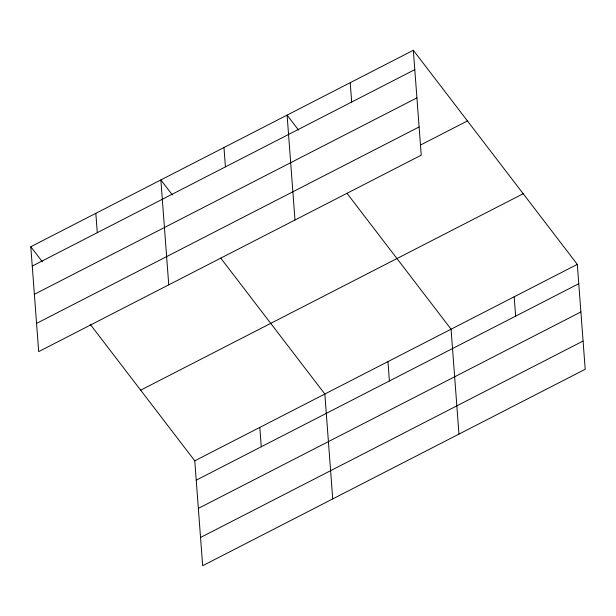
<?xml version="1.0" encoding="UTF-8"?>
<svg xmlns="http://www.w3.org/2000/svg" width="616" height="616" viewBox="0 0 616 616"><rect width="100%" height="100%" fill="white"/><g stroke="black" fill="none" stroke-linecap="round" stroke-linejoin="round"><path stroke-width="0.92" d="M413.336 50.281L421.228 155.186L38.685 351.628L30.8 246.723L413.336 50.281L577.315 264.372L585.2 369.277L202.664 565.719L194.772 460.814L90.136 324.201M32.255 266.074L414.791 69.639M34.38 294.309L416.917 97.867M36.567 323.392L419.103 126.958M420.536 145.022L467.452 120.936M140.664 390.167L523.2 193.724M194.772 460.814L577.315 264.372M196.227 480.164L578.77 283.722M198.352 508.4L580.888 311.958M200.539 537.483L583.075 341.041M298.614 130.145L287.102 115.107L294.987 220.012M347.016 193.339L451.074 329.198L458.966 434.103M172.372 194.964L160.861 179.934L168.753 284.838M220.782 258.166L324.84 394.024L332.725 498.929M30.8 246.723L42.312 261.754M514.191 296.789L515.646 316.139M387.957 361.615L389.412 380.965M350.219 82.698L351.674 102.048M259.806 427.419L261.261 446.769M223.978 147.524L225.433 166.874M95.834 213.329L97.29 232.679"/></g></svg>
